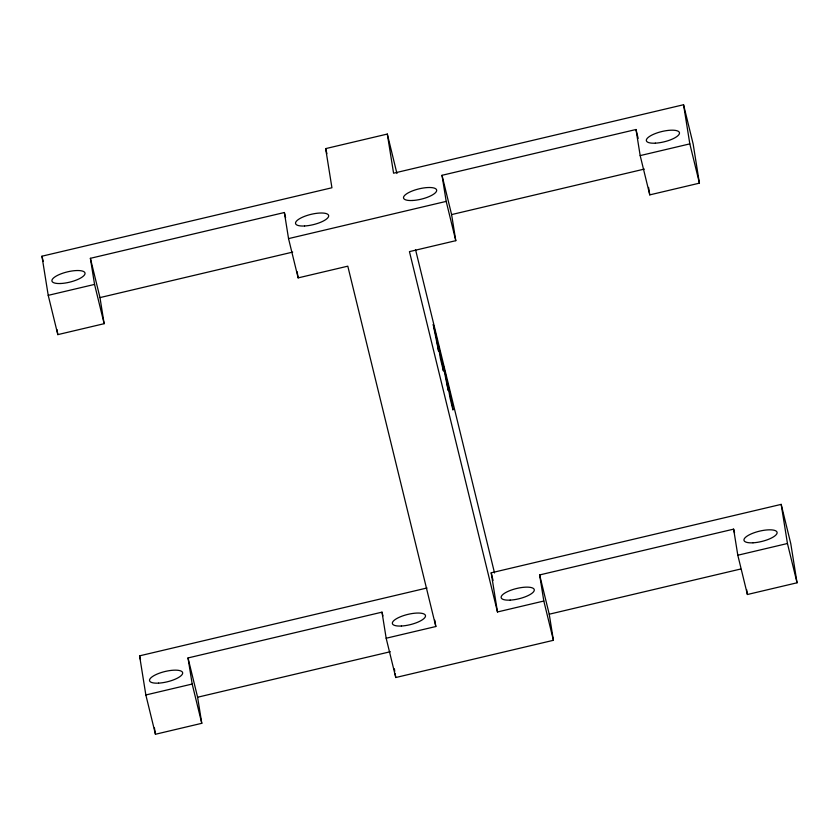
<?xml version="1.0" encoding="UTF-8"?>
<svg xmlns="http://www.w3.org/2000/svg" width="839" height="839" viewBox="0 0 839 839"><rect width="100%" height="100%" fill="white"/><g stroke="black" fill="none" stroke-linecap="round" stroke-linejoin="round"><path stroke-width="1.26" d="M285.606 217.595L284.369 212.519L90.381 258.318L99.977 297.593L104.151 323.686L57.818 334.625L48.222 295.349L41.95 256.21L331.929 187.758L325.658 148.618L387.314 134.062L396.941 173.505M734.555 532.943L733.622 529.136L539.634 574.935L543.819 601.028L497.475 611.967L409.442 251.616L455.787 240.678L446.191 201.391L442.006 175.309L635.993 129.51L640.178 155.603L649.774 194.879L699.422 183.154L693.15 144.025L683.554 104.739L393.575 173.201L387.314 134.062M48.222 295.349L94.555 284.411L90.381 258.318M539.634 574.935L549.23 614.211L553.415 640.304L395.767 677.524L386.171 638.238L435.829 626.523L347.797 266.173L298.139 277.887L288.543 238.612L446.191 201.391M640.178 155.603L689.826 143.878L683.554 104.739M99.977 297.593L292.696 252.099M455.787 240.678L451.602 214.585L644.321 169.09M382.92 615.952L381.997 612.155L188.009 657.944L197.605 697.23L201.78 723.312L155.446 734.261L145.85 694.975L139.578 655.846L427.009 587.982M497.475 611.967L491.203 572.827L781.182 504.375L790.778 543.651L797.05 582.79L747.402 594.505L737.806 555.229L733.622 529.136M145.85 694.975L192.183 684.037L188.009 657.944M737.806 555.229L787.454 543.504L781.182 504.375M197.605 697.23L390.324 651.725M549.23 614.211L740.68 569.02M689.826 143.878L699.422 183.154M787.454 543.504L797.05 582.79M635.993 129.51L638.164 138.383M442.006 175.309L451.602 214.585M543.819 601.028L553.415 640.304M415.588 249.833L494.538 572.974M491.203 572.827L493.059 580.431M325.658 148.618L326.906 153.705M94.555 284.411L104.151 323.686M192.183 684.037L201.78 723.312M41.95 256.21L43.188 261.286M139.578 655.846L140.501 659.643M746.605 589.544L747.402 594.505M648.578 187.422L649.774 194.879M434.812 620.21L435.829 626.523M394.372 668.819L394.77 671.305M395.169 673.79L395.767 677.524M381.997 612.155L386.171 638.238M297.142 271.679L298.139 277.887M284.369 212.519L288.543 238.612M154.428 727.948L155.446 734.261M57.01 329.58L57.818 334.625M433.679 327.021L438.629 351.331L436.332 336.984L433.26 324.41L433.679 327.021M443.223 366.066L448.173 390.376L445.876 376.029L442.803 363.455L443.223 366.066M442.845 365.898L443.432 370.974L440.36 358.4L438.063 344.053L442.845 365.898M452.389 404.943L452.966 410.019L449.903 397.445L447.596 383.098L452.389 404.943M60.922 283.498A17.011 5.265 -13.7 0 0 85.022 273.126A17.011 5.265 -13.7 0 0 59.475 274.468A17.011 5.265 -13.7 0 0 60.922 283.498M304.557 225.985A17.011 5.265 -13.7 0 0 328.657 215.602A17.011 5.265 -13.7 0 0 303.11 216.944A17.011 5.265 -13.7 0 0 304.557 225.985M401.388 626.02A17.011 5.265 -13.7 0 0 425.488 615.637A17.011 5.265 -13.7 0 0 399.941 616.98A17.011 5.265 -13.7 0 0 401.388 626.02M510.175 600.116A17.011 5.265 -13.7 0 0 534.275 589.744A17.011 5.265 -13.7 0 0 508.728 591.076A17.011 5.265 -13.7 0 0 510.175 600.116M158.55 683.135A17.011 5.265 -13.7 0 0 182.65 672.752A17.011 5.265 -13.7 0 0 157.103 674.095A17.011 5.265 -13.7 0 0 158.55 683.135M655.364 143.165A17.011 5.265 -13.7 0 0 679.464 132.782A17.011 5.265 -13.7 0 0 653.917 134.125A17.011 5.265 -13.7 0 0 655.364 143.165M752.992 542.802A17.011 5.265 -13.7 0 0 777.092 532.419A17.011 5.265 -13.7 0 0 751.545 533.761A17.011 5.265 -13.7 0 0 752.992 542.802M412.547 200.49A17.011 5.265 -13.7 0 0 436.658 190.107A17.011 5.265 -13.7 0 0 411.1 191.449A17.011 5.265 -13.7 0 0 412.547 200.49"/></g></svg>
